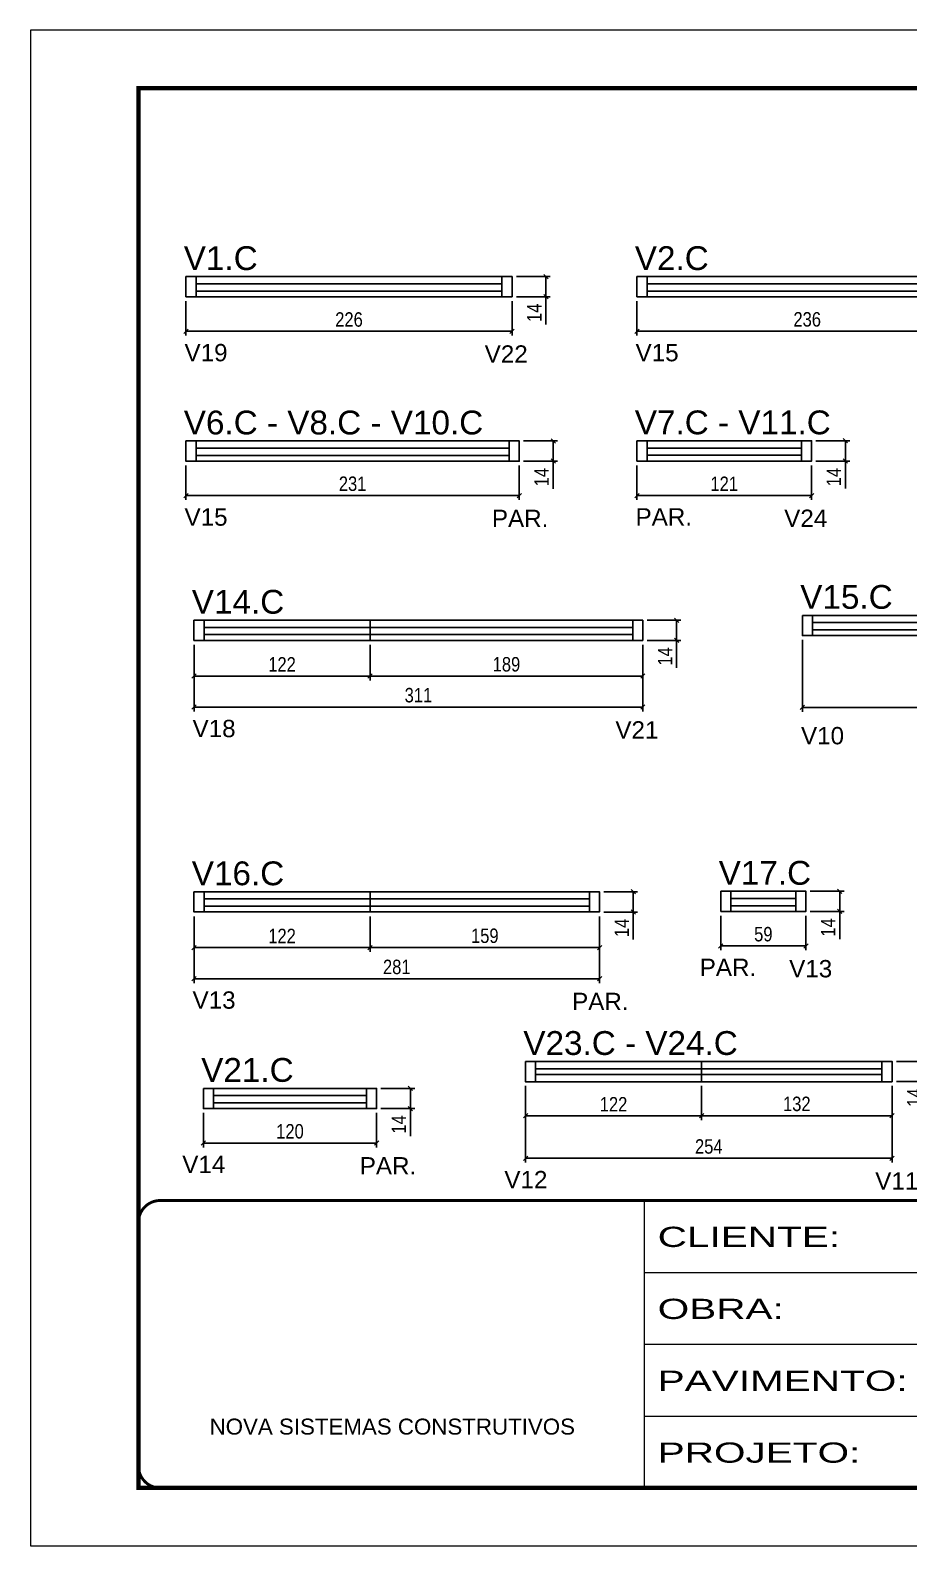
# Model space of a CAD drawing. Extents: x 2489 to 8743, y 745 to 4092.
# Drawn here: x 4088 to 4697, y 1894 to 2944 of the extents above; entities that cross this region are included whole.
import ezdxf

# ---------------------------------------------------------------- set-up
doc = ezdxf.new("R2010")
doc.units = 0
doc.linetypes.add('CONTINUO', pattern=[0])
doc.linetypes.add('DASHED', pattern=[0.75, 0.5, -0.25])
for name, color, linetype in [('5', 5, 'Continuous'), ('COTA', 241, 'Continuous'), ('NOMENCLATURA', 7, 'Continuous'), ('Painéis', 200, 'Continuous'), ('SARR_2.2x7', 40, 'Continuous'), ('SARR_EDITAR', 141, 'Continuous')]:
    doc.layers.add(name, color=color, linetype=linetype)
doc.layers.add('Folhas', color=255, linetype='Continuous', lineweight=9)
doc.layers.add('SARRAFO DE PRESSAO', color=251, linetype='DASHED', lineweight=9)
doc.styles.add('ARIAL', font='arial.ttf')
doc.styles.add('COTA TECNICA', font='techl___.ttf', dxfattribs={"height": 10})
doc.styles.add('COTA TECNICA-50', font='techl___.ttf', dxfattribs={"height": 10})
doc.styles.get("Standard").update_dxf_attribs({"font": 'arial.ttf'})
doc.styles.add('Tecnologia', font='')
doc.styles.get('Tecnologia').set_extended_font_data('Forgotten Futurist')
doc.dimstyles.new('COTA PAINEL-50', dxfattribs={"dimtxt": 10, "dimasz": 3, "dimexe": 3, "dimexo": 3, "dimgap": 3, "dimtad": 1, "dimdec": 1, "dimzin": 12, "dimdsep": 46, "dimtxsty": 'COTA TECNICA-50', "dimblk1": 'OBLIQUE', "dimblk2": 'OBLIQUE', "dimsah": 1, "dimcen": 0.9, "dimclrd": 4, "dimclre": 4, "dimclrt": 240, "dimadec": 1, "dimazin": 3, "dimtfac": 1, "dimtdec": 1, "dimtmove": 0, "dimatfit": 3, "dimfxl": 1, "dimtolj": 1, "dimtzin": 12, "dimarcsym": 0})
doc.dimstyles.new('PAINEL', dxfattribs={"dimtxt": 10, "dimasz": 3, "dimexe": 3, "dimexo": 3, "dimgap": 3, "dimtad": 1, "dimdec": 1, "dimzin": 12, "dimdsep": 46, "dimtxsty": 'COTA TECNICA', "dimblk1": 'OBLIQUE', "dimblk2": 'OBLIQUE', "dimsah": 1, "dimcen": 0.9, "dimclrd": 4, "dimclre": 4, "dimclrt": 240, "dimadec": 1, "dimazin": 3, "dimtfac": 1, "dimtdec": 1, "dimtmove": 0, "dimatfit": 3, "dimfxl": 1, "dimtolj": 1, "dimtzin": 12, "dimarcsym": 0})

# ---------------------------------------------------------------- blocks, each defined once
blk = doc.blocks.new('9999999999')
at = {"color": 30, "linetype": 'CONTINUO'}
for p, q in [((98564.6, 34230.2), (98564.6, 34429.4)), ((98564.6, 34379.6), (99584, 34379.6)), ((98564.6, 34329.8), (99488, 34329.8)), ((98564.6, 34280), (99488, 34280))]:
    blk.add_line(p, q, dxfattribs=at)
at = {"color": 30, "linetype": 'CONTINUO', "const_width": 2}
blk.add_lwpolyline([(99584, 34230.2), (99584, 34414.4, 0.414214), (99569, 34429.4), (98229, 34429.4, 0.414214), (98214, 34414.4), (98214, 34245.2, 0.414214), (98229, 34230.2), (99584, 34230.2)], format="xyb", dxfattribs=at)
at = {"layer": 'Folhas'}
blk.add_lwpolyline([(98139, 34190.2), (99624, 34190.2), (99624, 35240.2), (98139, 35240.2)], close=True, dxfattribs=at)
at = {"layer": 'Folhas', "color": 30, "const_width": 3}
blk.add_lwpolyline([(98214, 34230.2), (99584, 34230.2), (99584, 35200.2), (98214, 35200.2)], close=True, dxfattribs=at)
at = {"color": 7, "linetype": 'Continuous', "ltscale": 5, "style": 'ARIAL'}
blk.add_text('NOVA SISTEMAS CONSTRUTIVOS', height=11.059, dxfattribs=at).set_placement((98263.2, 34267.2))
at = {"layer": 'Folhas', "color": 7, "style": 'Tecnologia', "width": 1.5}
for s, p in [('CLIENTE:', (98573.7, 34397.2)), ('OBRA:', (98573.7, 34347.3)), ('PAVIMENTO:', (98573.7, 34297.5)), ('PROJETO:', (98573.7, 34247.7))]:
    blk.add_text(s, height=14, dxfattribs=at).set_placement(p)
blk = doc.blocks.new('_Oblique')
at = {"color": 0, "linetype": 'ByBlock', "lineweight": -2}
blk.add_line((-0.5, -0.5), (0.5, 0.5), dxfattribs=at)
blk = doc.blocks.new('*D108')
at = {"layer": 'COTA', "color": 4, "linetype": 'ByBlock', "lineweight": -2, "transparency": 16777216}
for p, q in [((4195.8, 2755.9), (4195.8, 2732)), ((4421.8, 2755.9), (4421.8, 2732)), ((4195.8, 2735), (4421.8, 2735))]:
    blk.add_line(p, q, dxfattribs=at)
at = {"layer": 'Defpoints', "color": 0, "linetype": 'ByBlock', "transparency": 16777216}
for p in [(4195.8, 2758.9), (4421.8, 2758.9), (4421.8, 2735)]:
    blk.add_point(p, dxfattribs=at)
at = {"layer": 'COTA', "color": 4, "linetype": 'ByBlock', "lineweight": -2, "transparency": 16777216, "xscale": 3, "yscale": 3, "zscale": 3, "rotation": 180}
blk.add_blockref('_Oblique', (4195.8, 2735), dxfattribs=at)
at = {"layer": 'COTA', "color": 4, "linetype": 'ByBlock', "lineweight": -2, "transparency": 16777216, "xscale": 3, "yscale": 3, "zscale": 3}
blk.add_blockref('_Oblique', (4421.8, 2735), dxfattribs=at)
at = {"layer": 'COTA', "color": 240, "linetype": 'ByBlock', "transparency": 16777216, "insert": (4308.8, 2743.1), "char_height": 10, "attachment_point": 5, "style": 'COTA TECNICA-50'}
blk.add_mtext('\\A1;226', dxfattribs=at)
blk = doc.blocks.new('*D109')
at = {"layer": 'COTA', "color": 4, "lineweight": -2, "transparency": 16777216}
for p, q in [((4424.8, 2772.9), (4448.3, 2772.9)), ((4445.3, 2772.9), (4445.3, 2758.9)), ((4424.8, 2758.9), (4448.3, 2758.9)), ((4445.3, 2758.9), (4445.3, 2739.8))]:
    blk.add_line(p, q, dxfattribs=at)
at = {"layer": 'Defpoints', "color": 0, "transparency": 16777216}
for p in [(4421.8, 2772.9), (4421.8, 2758.9), (4445.3, 2758.9)]:
    blk.add_point(p, dxfattribs=at)
at = {"layer": 'COTA', "color": 4, "lineweight": -2, "transparency": 16777216, "xscale": 3, "yscale": 3, "zscale": 3}
for p, rotation in [((4445.3, 2772.9), 90), ((4445.3, 2758.9), 270)]:
    blk.add_blockref('_Oblique', p, dxfattribs=dict(at, rotation=rotation))
at = {"layer": 'COTA', "color": 240, "transparency": 16777216, "insert": (4437.2, 2747.8), "char_height": 10, "attachment_point": 5, "rotation": 90, "style": 'COTA TECNICA'}
blk.add_mtext('\\A1;14', dxfattribs=at)
blk = doc.blocks.new('*D110')
at = {"layer": 'COTA', "color": 4, "linetype": 'ByBlock', "lineweight": -2, "transparency": 16777216}
for p, q in [((4508.3, 2755.9), (4508.3, 2732)), ((4744.3, 2755.9), (4744.3, 2732)), ((4508.3, 2735), (4744.3, 2735))]:
    blk.add_line(p, q, dxfattribs=at)
at = {"layer": 'Defpoints', "color": 0, "linetype": 'ByBlock', "transparency": 16777216}
for p in [(4508.3, 2758.9), (4744.3, 2758.9), (4744.3, 2735)]:
    blk.add_point(p, dxfattribs=at)
at = {"layer": 'COTA', "color": 4, "linetype": 'ByBlock', "lineweight": -2, "transparency": 16777216, "xscale": 3, "yscale": 3, "zscale": 3, "rotation": 180}
blk.add_blockref('_Oblique', (4508.3, 2735), dxfattribs=at)
at = {"layer": 'COTA', "color": 4, "linetype": 'ByBlock', "lineweight": -2, "transparency": 16777216, "xscale": 3, "yscale": 3, "zscale": 3}
blk.add_blockref('_Oblique', (4744.3, 2735), dxfattribs=at)
at = {"layer": 'COTA', "color": 240, "linetype": 'ByBlock', "transparency": 16777216, "insert": (4626.3, 2743.2), "char_height": 10, "attachment_point": 5, "style": 'COTA TECNICA-50'}
blk.add_mtext('\\A1;236', dxfattribs=at)
blk = doc.blocks.new('*D134')
at = {"layer": 'COTA', "color": 4, "linetype": 'ByBlock', "lineweight": -2, "transparency": 16777216}
for p, q in [((4195.8, 2642), (4195.8, 2618.1)), ((4426.8, 2642), (4426.8, 2618.1)), ((4195.8, 2621.1), (4426.8, 2621.1))]:
    blk.add_line(p, q, dxfattribs=at)
at = {"layer": 'Defpoints', "color": 0, "linetype": 'ByBlock', "transparency": 16777216}
for p in [(4195.8, 2645), (4426.8, 2645), (4426.8, 2621.1)]:
    blk.add_point(p, dxfattribs=at)
at = {"layer": 'COTA', "color": 4, "linetype": 'ByBlock', "lineweight": -2, "transparency": 16777216, "xscale": 3, "yscale": 3, "zscale": 3, "rotation": 180}
blk.add_blockref('_Oblique', (4195.8, 2621.1), dxfattribs=at)
at = {"layer": 'COTA', "color": 4, "linetype": 'ByBlock', "lineweight": -2, "transparency": 16777216, "xscale": 3, "yscale": 3, "zscale": 3}
blk.add_blockref('_Oblique', (4426.8, 2621.1), dxfattribs=at)
at = {"layer": 'COTA', "color": 240, "linetype": 'ByBlock', "transparency": 16777216, "insert": (4311.3, 2629.3), "char_height": 10, "attachment_point": 5, "style": 'COTA TECNICA-50'}
blk.add_mtext('\\A1;231', dxfattribs=at)
blk = doc.blocks.new('*D135')
at = {"layer": 'COTA', "color": 4, "lineweight": -2, "transparency": 16777216}
for p, q in [((4429.8, 2659), (4453.3, 2659)), ((4450.3, 2659), (4450.3, 2645)), ((4429.8, 2645), (4453.3, 2645)), ((4450.3, 2645), (4450.3, 2625.9))]:
    blk.add_line(p, q, dxfattribs=at)
at = {"layer": 'Defpoints', "color": 0, "transparency": 16777216}
for p in [(4426.8, 2659), (4426.8, 2645), (4450.3, 2645)]:
    blk.add_point(p, dxfattribs=at)
at = {"layer": 'COTA', "color": 4, "lineweight": -2, "transparency": 16777216, "xscale": 3, "yscale": 3, "zscale": 3}
for p, rotation in [((4450.3, 2659), 90), ((4450.3, 2645), 270)]:
    blk.add_blockref('_Oblique', p, dxfattribs=dict(at, rotation=rotation))
at = {"layer": 'COTA', "color": 240, "transparency": 16777216, "insert": (4442.2, 2633.9), "char_height": 10, "attachment_point": 5, "rotation": 90, "style": 'COTA TECNICA'}
blk.add_mtext('\\A1;14', dxfattribs=at)
blk = doc.blocks.new('*D136')
at = {"layer": 'COTA', "color": 4, "linetype": 'ByBlock', "lineweight": -2, "transparency": 16777216}
for p, q in [((4508.3, 2642.1), (4508.3, 2618.2)), ((4629.3, 2642.1), (4629.3, 2618.2)), ((4508.3, 2621.2), (4629.3, 2621.2))]:
    blk.add_line(p, q, dxfattribs=at)
at = {"layer": 'Defpoints', "color": 0, "linetype": 'ByBlock', "transparency": 16777216}
for p in [(4508.3, 2645.1), (4629.3, 2645.1), (4629.3, 2621.2)]:
    blk.add_point(p, dxfattribs=at)
at = {"layer": 'COTA', "color": 4, "linetype": 'ByBlock', "lineweight": -2, "transparency": 16777216, "xscale": 3, "yscale": 3, "zscale": 3, "rotation": 180}
blk.add_blockref('_Oblique', (4508.3, 2621.2), dxfattribs=at)
at = {"layer": 'COTA', "color": 4, "linetype": 'ByBlock', "lineweight": -2, "transparency": 16777216, "xscale": 3, "yscale": 3, "zscale": 3}
blk.add_blockref('_Oblique', (4629.3, 2621.2), dxfattribs=at)
at = {"layer": 'COTA', "color": 240, "linetype": 'ByBlock', "transparency": 16777216, "insert": (4568.8, 2629.3), "char_height": 10, "attachment_point": 5, "style": 'COTA TECNICA-50'}
blk.add_mtext('\\A1;121', dxfattribs=at)
blk = doc.blocks.new('*D137')
at = {"layer": 'COTA', "color": 4, "lineweight": -2, "transparency": 16777216}
for p, q in [((4632.3, 2659.1), (4655.8, 2659.1)), ((4652.8, 2659.1), (4652.8, 2645.1)), ((4632.3, 2645.1), (4655.8, 2645.1)), ((4652.8, 2645.1), (4652.8, 2626))]:
    blk.add_line(p, q, dxfattribs=at)
at = {"layer": 'Defpoints', "color": 0, "transparency": 16777216}
for p in [(4629.3, 2659.1), (4629.3, 2645.1), (4652.8, 2645.1)]:
    blk.add_point(p, dxfattribs=at)
at = {"layer": 'COTA', "color": 4, "lineweight": -2, "transparency": 16777216, "xscale": 3, "yscale": 3, "zscale": 3}
for p, rotation in [((4652.8, 2659.1), 90), ((4652.8, 2645.1), 270)]:
    blk.add_blockref('_Oblique', p, dxfattribs=dict(at, rotation=rotation))
at = {"layer": 'COTA', "color": 240, "transparency": 16777216, "insert": (4644.7, 2634), "char_height": 10, "attachment_point": 5, "rotation": 90, "style": 'COTA TECNICA'}
blk.add_mtext('\\A1;14', dxfattribs=at)
blk = doc.blocks.new('*D142')
at = {"layer": 'COTA', "color": 4, "linetype": 'ByBlock', "lineweight": -2, "transparency": 16777216}
for p, q in [((4201.4, 2517.8), (4201.4, 2471.6)), ((4512.4, 2517.8), (4512.4, 2471.6)), ((4201.4, 2474.6), (4512.4, 2474.6))]:
    blk.add_line(p, q, dxfattribs=at)
at = {"layer": 'Defpoints', "color": 0, "linetype": 'ByBlock', "transparency": 16777216}
for p in [(4201.4, 2520.8), (4512.4, 2520.8), (4512.4, 2474.6)]:
    blk.add_point(p, dxfattribs=at)
at = {"layer": 'COTA', "color": 4, "linetype": 'ByBlock', "lineweight": -2, "transparency": 16777216, "xscale": 3, "yscale": 3, "zscale": 3, "rotation": 180}
blk.add_blockref('_Oblique', (4201.4, 2474.6), dxfattribs=at)
at = {"layer": 'COTA', "color": 4, "linetype": 'ByBlock', "lineweight": -2, "transparency": 16777216, "xscale": 3, "yscale": 3, "zscale": 3}
blk.add_blockref('_Oblique', (4512.4, 2474.6), dxfattribs=at)
at = {"layer": 'COTA', "color": 240, "linetype": 'ByBlock', "transparency": 16777216, "insert": (4356.9, 2482.8), "char_height": 10, "attachment_point": 5, "style": 'COTA TECNICA-50'}
blk.add_mtext('\\A1;311', dxfattribs=at)
blk = doc.blocks.new('*D143')
at = {"layer": 'COTA', "color": 4, "lineweight": -2, "transparency": 16777216}
for p, q in [((4515.4, 2534.8), (4538.8, 2534.8)), ((4535.8, 2534.8), (4535.8, 2520.8)), ((4515.4, 2520.8), (4538.8, 2520.8)), ((4535.8, 2520.8), (4535.8, 2501.7))]:
    blk.add_line(p, q, dxfattribs=at)
at = {"layer": 'Defpoints', "color": 0, "transparency": 16777216}
for p in [(4512.4, 2534.8), (4512.4, 2520.8), (4535.8, 2520.8)]:
    blk.add_point(p, dxfattribs=at)
at = {"layer": 'COTA', "color": 4, "lineweight": -2, "transparency": 16777216, "xscale": 3, "yscale": 3, "zscale": 3}
for p, rotation in [((4535.8, 2534.8), 90), ((4535.8, 2520.8), 270)]:
    blk.add_blockref('_Oblique', p, dxfattribs=dict(at, rotation=rotation))
at = {"layer": 'COTA', "color": 240, "transparency": 16777216, "insert": (4527.8, 2509.7), "char_height": 10, "attachment_point": 5, "rotation": 90, "style": 'COTA TECNICA'}
blk.add_mtext('\\A1;14', dxfattribs=at)
blk = doc.blocks.new('*D28')
at = {"layer": 'Defpoints', "color": 0, "transparency": 16777216}
for p in [(4201.4, 2520.8), (4323.4, 2520.8), (4323.4, 2496.1)]:
    blk.add_point(p, dxfattribs=at)
at = {"layer": 'Painéis', "color": 4, "lineweight": -2, "transparency": 16777216}
for p, q in [((4201.4, 2517.8), (4201.4, 2493.1)), ((4323.4, 2517.8), (4323.4, 2493.1)), ((4201.4, 2496.1), (4323.4, 2496.1))]:
    blk.add_line(p, q, dxfattribs=at)
at = {"layer": 'Painéis', "color": 4, "lineweight": -2, "transparency": 16777216, "xscale": 3, "yscale": 3, "zscale": 3, "rotation": 180}
blk.add_blockref('_Oblique', (4201.4, 2496.1), dxfattribs=at)
at = {"layer": 'Painéis', "color": 4, "lineweight": -2, "transparency": 16777216, "xscale": 3, "yscale": 3, "zscale": 3}
blk.add_blockref('_Oblique', (4323.4, 2496.1), dxfattribs=at)
at = {"layer": 'Painéis', "color": 240, "transparency": 16777216, "insert": (4262.4, 2504.2), "char_height": 10, "attachment_point": 5, "style": 'COTA TECNICA'}
blk.add_mtext('\\A1;122', dxfattribs=at)
blk = doc.blocks.new('*D29')
at = {"layer": 'Defpoints', "color": 0, "transparency": 16777216}
for p in [(4323.4, 2520.8), (4512.4, 2520.8), (4512.4, 2496.1)]:
    blk.add_point(p, dxfattribs=at)
at = {"layer": 'Painéis', "color": 4, "lineweight": -2, "transparency": 16777216}
for p, q in [((4323.4, 2517.8), (4323.4, 2493.1)), ((4512.4, 2517.8), (4512.4, 2493.1)), ((4323.4, 2496.1), (4512.4, 2496.1))]:
    blk.add_line(p, q, dxfattribs=at)
at = {"layer": 'Painéis', "color": 4, "lineweight": -2, "transparency": 16777216, "xscale": 3, "yscale": 3, "zscale": 3, "rotation": 180}
blk.add_blockref('_Oblique', (4323.4, 2496.1), dxfattribs=at)
at = {"layer": 'Painéis', "color": 4, "lineweight": -2, "transparency": 16777216, "xscale": 3, "yscale": 3, "zscale": 3}
blk.add_blockref('_Oblique', (4512.4, 2496.1), dxfattribs=at)
at = {"layer": 'Painéis', "color": 240, "transparency": 16777216, "insert": (4417.9, 2504.2), "char_height": 10, "attachment_point": 5, "style": 'COTA TECNICA'}
blk.add_mtext('\\A1;189', dxfattribs=at)
blk = doc.blocks.new('*D30')
at = {"layer": 'Defpoints', "color": 0, "transparency": 16777216}
for p in [(4623, 2524.2), (4867, 2524.2), (4867, 2474.4)]:
    blk.add_point(p, dxfattribs=at)
at = {"layer": 'Painéis', "color": 4, "lineweight": -2, "transparency": 16777216}
for p, q in [((4623, 2521.2), (4623, 2471.4)), ((4867, 2521.2), (4867, 2471.4)), ((4623, 2474.4), (4867, 2474.4))]:
    blk.add_line(p, q, dxfattribs=at)
at = {"layer": 'Painéis', "color": 4, "lineweight": -2, "transparency": 16777216, "xscale": 3, "yscale": 3, "zscale": 3, "rotation": 180}
blk.add_blockref('_Oblique', (4623, 2474.4), dxfattribs=at)
at = {"layer": 'Painéis', "color": 4, "lineweight": -2, "transparency": 16777216, "xscale": 3, "yscale": 3, "zscale": 3}
blk.add_blockref('_Oblique', (4867, 2474.4), dxfattribs=at)
at = {"layer": 'Painéis', "color": 240, "transparency": 16777216, "insert": (4745, 2482.5), "char_height": 10, "attachment_point": 5, "style": 'COTA TECNICA'}
blk.add_mtext('\\A1;244', dxfattribs=at)
blk = doc.blocks.new('*D93')
at = {"layer": 'COTA', "color": 4, "linetype": 'ByBlock', "lineweight": -2, "transparency": 16777216}
for p, q in [((4201.4, 2329.6), (4201.4, 2283.4)), ((4482.4, 2329.6), (4482.4, 2283.4)), ((4201.4, 2286.4), (4482.4, 2286.4))]:
    blk.add_line(p, q, dxfattribs=at)
at = {"layer": 'Defpoints', "color": 0, "linetype": 'ByBlock', "transparency": 16777216}
for p in [(4201.4, 2332.6), (4482.4, 2332.6), (4482.4, 2286.4)]:
    blk.add_point(p, dxfattribs=at)
at = {"layer": 'COTA', "color": 4, "linetype": 'ByBlock', "lineweight": -2, "transparency": 16777216, "xscale": 3, "yscale": 3, "zscale": 3, "rotation": 180}
blk.add_blockref('_Oblique', (4201.4, 2286.4), dxfattribs=at)
at = {"layer": 'COTA', "color": 4, "linetype": 'ByBlock', "lineweight": -2, "transparency": 16777216, "xscale": 3, "yscale": 3, "zscale": 3}
blk.add_blockref('_Oblique', (4482.4, 2286.4), dxfattribs=at)
at = {"layer": 'COTA', "color": 240, "linetype": 'ByBlock', "transparency": 16777216, "insert": (4341.9, 2294.5), "char_height": 10, "attachment_point": 5, "style": 'COTA TECNICA-50'}
blk.add_mtext('\\A1;281', dxfattribs=at)
blk = doc.blocks.new('*D94')
at = {"layer": 'COTA', "color": 4, "lineweight": -2, "transparency": 16777216}
for p, q in [((4485.4, 2346.6), (4508.8, 2346.6)), ((4505.8, 2346.6), (4505.8, 2332.6)), ((4485.4, 2332.6), (4508.8, 2332.6)), ((4505.8, 2332.6), (4505.8, 2313.5))]:
    blk.add_line(p, q, dxfattribs=at)
at = {"layer": 'Defpoints', "color": 0, "transparency": 16777216}
for p in [(4482.4, 2346.6), (4482.4, 2332.6), (4505.8, 2332.6)]:
    blk.add_point(p, dxfattribs=at)
at = {"layer": 'COTA', "color": 4, "lineweight": -2, "transparency": 16777216, "xscale": 3, "yscale": 3, "zscale": 3}
for p, rotation in [((4505.8, 2346.6), 90), ((4505.8, 2332.6), 270)]:
    blk.add_blockref('_Oblique', p, dxfattribs=dict(at, rotation=rotation))
at = {"layer": 'COTA', "color": 240, "transparency": 16777216, "insert": (4497.8, 2321.6), "char_height": 10, "attachment_point": 5, "rotation": 90, "style": 'COTA TECNICA'}
blk.add_mtext('\\A1;14', dxfattribs=at)
blk = doc.blocks.new('*D10')
at = {"layer": 'Defpoints', "color": 0, "transparency": 16777216}
for p in [(4201.4, 2332.6), (4323.4, 2332.6), (4323.4, 2308)]:
    blk.add_point(p, dxfattribs=at)
at = {"layer": 'Painéis', "color": 4, "lineweight": -2, "transparency": 16777216}
for p, q in [((4201.4, 2329.6), (4201.4, 2305)), ((4323.4, 2329.6), (4323.4, 2305)), ((4201.4, 2308), (4323.4, 2308))]:
    blk.add_line(p, q, dxfattribs=at)
at = {"layer": 'Painéis', "color": 4, "lineweight": -2, "transparency": 16777216, "xscale": 3, "yscale": 3, "zscale": 3, "rotation": 180}
blk.add_blockref('_Oblique', (4201.4, 2308), dxfattribs=at)
at = {"layer": 'Painéis', "color": 4, "lineweight": -2, "transparency": 16777216, "xscale": 3, "yscale": 3, "zscale": 3}
blk.add_blockref('_Oblique', (4323.4, 2308), dxfattribs=at)
at = {"layer": 'Painéis', "color": 240, "transparency": 16777216, "insert": (4262.4, 2316), "char_height": 10, "attachment_point": 5, "style": 'COTA TECNICA'}
blk.add_mtext('\\A1;122', dxfattribs=at)
blk = doc.blocks.new('*D11')
at = {"layer": 'Defpoints', "color": 0, "transparency": 16777216}
for p in [(4323.4, 2332.6), (4482.4, 2332.6), (4482.4, 2308)]:
    blk.add_point(p, dxfattribs=at)
at = {"layer": 'Painéis', "color": 4, "lineweight": -2, "transparency": 16777216}
for p, q in [((4323.4, 2329.6), (4323.4, 2305)), ((4482.4, 2329.6), (4482.4, 2305)), ((4323.4, 2308), (4482.4, 2308))]:
    blk.add_line(p, q, dxfattribs=at)
at = {"layer": 'Painéis', "color": 4, "lineweight": -2, "transparency": 16777216, "xscale": 3, "yscale": 3, "zscale": 3, "rotation": 180}
blk.add_blockref('_Oblique', (4323.4, 2308), dxfattribs=at)
at = {"layer": 'Painéis', "color": 4, "lineweight": -2, "transparency": 16777216, "xscale": 3, "yscale": 3, "zscale": 3}
blk.add_blockref('_Oblique', (4482.4, 2308), dxfattribs=at)
at = {"layer": 'Painéis', "color": 240, "transparency": 16777216, "insert": (4402.9, 2316.1), "char_height": 10, "attachment_point": 5, "style": 'COTA TECNICA'}
blk.add_mtext('\\A1;159', dxfattribs=at)
blk = doc.blocks.new('*D95')
at = {"layer": 'COTA', "color": 4, "linetype": 'ByBlock', "lineweight": -2, "transparency": 16777216}
for p, q in [((4566.4, 2330), (4566.4, 2306.1)), ((4625.4, 2330), (4625.4, 2306.1)), ((4566.4, 2309.1), (4625.4, 2309.1))]:
    blk.add_line(p, q, dxfattribs=at)
at = {"layer": 'Defpoints', "color": 0, "linetype": 'ByBlock', "transparency": 16777216}
for p in [(4566.4, 2333), (4625.4, 2333), (4625.4, 2309.1)]:
    blk.add_point(p, dxfattribs=at)
at = {"layer": 'COTA', "color": 4, "linetype": 'ByBlock', "lineweight": -2, "transparency": 16777216, "xscale": 3, "yscale": 3, "zscale": 3, "rotation": 180}
blk.add_blockref('_Oblique', (4566.4, 2309.1), dxfattribs=at)
at = {"layer": 'COTA', "color": 4, "linetype": 'ByBlock', "lineweight": -2, "transparency": 16777216, "xscale": 3, "yscale": 3, "zscale": 3}
blk.add_blockref('_Oblique', (4625.4, 2309.1), dxfattribs=at)
at = {"layer": 'COTA', "color": 240, "linetype": 'ByBlock', "transparency": 16777216, "insert": (4595.9, 2317.2), "char_height": 10, "attachment_point": 5, "style": 'COTA TECNICA-50'}
blk.add_mtext('\\A1;59', dxfattribs=at)
blk = doc.blocks.new('*D96')
at = {"layer": 'COTA', "color": 4, "lineweight": -2, "transparency": 16777216}
for p, q in [((4628.4, 2347), (4651.9, 2347)), ((4648.9, 2347), (4648.9, 2333)), ((4628.4, 2333), (4651.9, 2333)), ((4648.9, 2333), (4648.9, 2313.9))]:
    blk.add_line(p, q, dxfattribs=at)
at = {"layer": 'Defpoints', "color": 0, "transparency": 16777216}
for p in [(4625.4, 2347), (4625.4, 2333), (4648.9, 2333)]:
    blk.add_point(p, dxfattribs=at)
at = {"layer": 'COTA', "color": 4, "lineweight": -2, "transparency": 16777216, "xscale": 3, "yscale": 3, "zscale": 3}
for p, rotation in [((4648.9, 2347), 90), ((4648.9, 2333), 270)]:
    blk.add_blockref('_Oblique', p, dxfattribs=dict(at, rotation=rotation))
at = {"layer": 'COTA', "color": 240, "transparency": 16777216, "insert": (4640.8, 2321.9), "char_height": 10, "attachment_point": 5, "rotation": 90, "style": 'COTA TECNICA'}
blk.add_mtext('\\A1;14', dxfattribs=at)
blk = doc.blocks.new('*D101')
at = {"layer": 'COTA', "color": 4, "linetype": 'ByBlock', "lineweight": -2, "transparency": 16777216}
for p, q in [((4207.9, 2193.4), (4207.9, 2169.5)), ((4327.9, 2193.4), (4327.9, 2169.5)), ((4207.9, 2172.5), (4327.9, 2172.5))]:
    blk.add_line(p, q, dxfattribs=at)
at = {"layer": 'Defpoints', "color": 0, "linetype": 'ByBlock', "transparency": 16777216}
for p in [(4207.9, 2196.4), (4327.9, 2196.4), (4327.9, 2172.5)]:
    blk.add_point(p, dxfattribs=at)
at = {"layer": 'COTA', "color": 4, "linetype": 'ByBlock', "lineweight": -2, "transparency": 16777216, "xscale": 3, "yscale": 3, "zscale": 3, "rotation": 180}
blk.add_blockref('_Oblique', (4207.9, 2172.5), dxfattribs=at)
at = {"layer": 'COTA', "color": 4, "linetype": 'ByBlock', "lineweight": -2, "transparency": 16777216, "xscale": 3, "yscale": 3, "zscale": 3}
blk.add_blockref('_Oblique', (4327.9, 2172.5), dxfattribs=at)
at = {"layer": 'COTA', "color": 240, "linetype": 'ByBlock', "transparency": 16777216, "insert": (4267.9, 2180.6), "char_height": 10, "attachment_point": 5, "style": 'COTA TECNICA-50'}
blk.add_mtext('\\A1;120', dxfattribs=at)
blk = doc.blocks.new('*D102')
at = {"layer": 'COTA', "color": 4, "lineweight": -2, "transparency": 16777216}
for p, q in [((4330.9, 2210.4), (4354.4, 2210.4)), ((4351.4, 2210.4), (4351.4, 2196.4)), ((4330.9, 2196.4), (4354.4, 2196.4)), ((4351.4, 2196.4), (4351.4, 2177.3))]:
    blk.add_line(p, q, dxfattribs=at)
at = {"layer": 'Defpoints', "color": 0, "transparency": 16777216}
for p in [(4327.9, 2210.4), (4327.9, 2196.4), (4351.4, 2196.4)]:
    blk.add_point(p, dxfattribs=at)
at = {"layer": 'COTA', "color": 4, "lineweight": -2, "transparency": 16777216, "xscale": 3, "yscale": 3, "zscale": 3}
for p, rotation in [((4351.4, 2210.4), 90), ((4351.4, 2196.4), 270)]:
    blk.add_blockref('_Oblique', p, dxfattribs=dict(at, rotation=rotation))
at = {"layer": 'COTA', "color": 240, "transparency": 16777216, "insert": (4343.3, 2185.4), "char_height": 10, "attachment_point": 5, "rotation": 90, "style": 'COTA TECNICA'}
blk.add_mtext('\\A1;14', dxfattribs=at)
blk = doc.blocks.new('*D254')
at = {"layer": 'COTA', "color": 4, "linetype": 'ByBlock', "lineweight": -2, "transparency": 16777216}
for p, q in [((4431.1, 2212.1), (4431.1, 2159)), ((4685.1, 2212.1), (4685.1, 2159)), ((4431.1, 2162), (4685.1, 2162))]:
    blk.add_line(p, q, dxfattribs=at)
at = {"layer": 'Defpoints', "color": 0, "linetype": 'ByBlock', "transparency": 16777216}
for p in [(4431.1, 2215.1), (4685.1, 2215.1), (4685.1, 2162)]:
    blk.add_point(p, dxfattribs=at)
at = {"layer": 'COTA', "color": 4, "linetype": 'ByBlock', "lineweight": -2, "transparency": 16777216, "xscale": 3, "yscale": 3, "zscale": 3, "rotation": 180}
blk.add_blockref('_Oblique', (4431.1, 2162), dxfattribs=at)
at = {"layer": 'COTA', "color": 4, "linetype": 'ByBlock', "lineweight": -2, "transparency": 16777216, "xscale": 3, "yscale": 3, "zscale": 3}
blk.add_blockref('_Oblique', (4685.1, 2162), dxfattribs=at)
at = {"layer": 'COTA', "color": 240, "linetype": 'ByBlock', "transparency": 16777216, "insert": (4558.1, 2170.1), "char_height": 10, "attachment_point": 5, "style": 'COTA TECNICA-50'}
blk.add_mtext('\\A1;254', dxfattribs=at)
blk = doc.blocks.new('*D255')
at = {"layer": 'COTA', "color": 4, "lineweight": -2, "transparency": 16777216}
for p, q in [((4688.1, 2229.1), (4711.6, 2229.1)), ((4708.6, 2229.1), (4708.6, 2215.1)), ((4688.1, 2215.1), (4711.6, 2215.1)), ((4708.6, 2215.1), (4708.6, 2195.9))]:
    blk.add_line(p, q, dxfattribs=at)
at = {"layer": 'Defpoints', "color": 0, "transparency": 16777216}
for p in [(4685.1, 2229.1), (4685.1, 2215.1), (4708.6, 2215.1)]:
    blk.add_point(p, dxfattribs=at)
at = {"layer": 'COTA', "color": 4, "lineweight": -2, "transparency": 16777216, "xscale": 3, "yscale": 3, "zscale": 3}
for p, rotation in [((4708.6, 2229.1), 90), ((4708.6, 2215.1), 270)]:
    blk.add_blockref('_Oblique', p, dxfattribs=dict(at, rotation=rotation))
at = {"layer": 'COTA', "color": 240, "transparency": 16777216, "insert": (4700.5, 2204), "char_height": 10, "attachment_point": 5, "rotation": 90, "style": 'COTA TECNICA'}
blk.add_mtext('\\A1;14', dxfattribs=at)
blk = doc.blocks.new('*D256')
at = {"layer": 'Defpoints', "color": 0, "transparency": 16777216}
for p in [(4431.1, 2215.1), (4553.1, 2215.1), (4553.1, 2191.4)]:
    blk.add_point(p, dxfattribs=at)
at = {"layer": 'Painéis', "color": 4, "lineweight": -2, "transparency": 16777216}
for p, q in [((4431.1, 2212.1), (4431.1, 2188.4)), ((4553.1, 2212.1), (4553.1, 2188.4)), ((4431.1, 2191.4), (4553.1, 2191.4))]:
    blk.add_line(p, q, dxfattribs=at)
at = {"layer": 'Painéis', "color": 4, "lineweight": -2, "transparency": 16777216, "xscale": 3, "yscale": 3, "zscale": 3, "rotation": 180}
blk.add_blockref('_Oblique', (4431.1, 2191.4), dxfattribs=at)
at = {"layer": 'Painéis', "color": 4, "lineweight": -2, "transparency": 16777216, "xscale": 3, "yscale": 3, "zscale": 3}
blk.add_blockref('_Oblique', (4553.1, 2191.4), dxfattribs=at)
at = {"layer": 'Painéis', "color": 240, "transparency": 16777216, "insert": (4492.1, 2199.4), "char_height": 10, "attachment_point": 5, "style": 'COTA TECNICA'}
blk.add_mtext('\\A1;122', dxfattribs=at)
blk = doc.blocks.new('*D257')
at = {"layer": 'Defpoints', "color": 0, "transparency": 16777216}
for p in [(4553.1, 2215.1), (4685.1, 2215.1), (4685.1, 2191.4)]:
    blk.add_point(p, dxfattribs=at)
at = {"layer": 'Painéis', "color": 4, "lineweight": -2, "transparency": 16777216}
for p, q in [((4553.1, 2212.1), (4553.1, 2188.4)), ((4685.1, 2212.1), (4685.1, 2188.4)), ((4553.1, 2191.4), (4685.1, 2191.4))]:
    blk.add_line(p, q, dxfattribs=at)
at = {"layer": 'Painéis', "color": 4, "lineweight": -2, "transparency": 16777216, "xscale": 3, "yscale": 3, "zscale": 3, "rotation": 180}
blk.add_blockref('_Oblique', (4553.1, 2191.4), dxfattribs=at)
at = {"layer": 'Painéis', "color": 4, "lineweight": -2, "transparency": 16777216, "xscale": 3, "yscale": 3, "zscale": 3}
blk.add_blockref('_Oblique', (4685.1, 2191.4), dxfattribs=at)
at = {"layer": 'Painéis', "color": 240, "transparency": 16777216, "insert": (4619.1, 2199.6), "char_height": 10, "attachment_point": 5, "style": 'COTA TECNICA'}
blk.add_mtext('\\A1;132', dxfattribs=at)

msp = doc.modelspace()

# ---------------------------------------------------------------- linework, layer by layer
at = {"layer": 'Painéis'}
for p, q in [((4323.36, 2520.78), (4323.36, 2534.78)), ((4323.36, 2332.64), (4323.36, 2346.64)), ((4553.09, 2215.05), (4553.09, 2229.05))]:
    msp.add_line(p, q, dxfattribs=at)
at = {"layer": 'Painéis', "linetype": 'ByBlock'}
for points in [[(4195.8, 2772.89), (4195.8, 2758.89), (4421.8, 2758.89), (4421.8, 2772.89)], [(4508.34, 2772.89), (4508.34, 2758.89), (4744.34, 2758.89), (4744.34, 2772.89)], [(4195.8, 2658.99), (4195.8, 2644.99), (4426.8, 2644.99), (4426.8, 2658.99)], [(4508.34, 2659.1), (4508.34, 2645.1), (4629.34, 2645.1), (4629.34, 2659.1)], [(4201.36, 2534.78), (4201.36, 2520.78), (4512.36, 2520.78), (4512.36, 2534.78)], [(4622.97, 2538.16), (4622.97, 2524.16), (5382.97, 2524.16), (5382.97, 2538.16)], [(4201.36, 2346.64), (4201.36, 2332.64), (4482.36, 2332.64), (4482.36, 2346.64)], [(4566.45, 2346.98), (4566.45, 2332.98), (4625.45, 2332.98), (4625.45, 2346.98)], [(4431.09, 2229.05), (4431.09, 2215.05), (4685.09, 2215.05), (4685.09, 2229.05)], [(4207.9, 2210.41), (4207.9, 2196.41), (4327.9, 2196.41), (4327.9, 2210.41)]]:
    msp.add_lwpolyline(points, close=True, dxfattribs=at)
at = {"layer": 'SARR_2.2x7', "linetype": 'Continuous'}
for p, q in [((4202.8, 2772.89), (4202.8, 2758.89)), ((4414.8, 2772.89), (4414.8, 2758.89)), ((4515.34, 2772.89), (4515.34, 2758.89)), ((4202.8, 2658.99), (4202.8, 2644.99)), ((4419.8, 2658.99), (4419.8, 2644.99)), ((4515.34, 2659.1), (4515.34, 2645.1)), ((4622.34, 2659.1), (4622.34, 2645.1)), ((4208.36, 2534.78), (4208.36, 2520.78)), ((4505.36, 2534.78), (4505.36, 2520.78)), ((4629.97, 2538.16), (4629.97, 2524.16)), ((4208.36, 2346.64), (4208.36, 2332.64)), ((4475.36, 2346.64), (4475.36, 2332.64)), ((4573.45, 2346.98), (4573.45, 2332.98)), ((4618.45, 2346.98), (4618.45, 2332.98)), ((4438.09, 2229.05), (4438.09, 2215.05)), ((4678.09, 2229.05), (4678.09, 2215.05)), ((4214.9, 2210.41), (4214.9, 2196.41)), ((4320.9, 2210.41), (4320.9, 2196.41))]:
    msp.add_line(p, q, dxfattribs=at)
at = {"layer": 'SARR_EDITAR', "linetype": 'Continuous'}
for p, q in [((4202.8, 2767.89), (4414.8, 2767.89)), ((4202.8, 2762.89), (4414.8, 2762.89)), ((4515.34, 2767.89), (4737.34, 2767.89)), ((4515.34, 2762.89), (4737.34, 2762.89)), ((4202.8, 2653.99), (4419.8, 2653.99)), ((4202.8, 2648.99), (4419.8, 2648.99)), ((4515.34, 2654.1), (4622.34, 2654.1)), ((4515.34, 2649.1), (4622.34, 2649.1)), ((4629.97, 2533.16), (5110.97, 2533.16)), ((4208.36, 2529.78), (4505.36, 2529.78)), ((4208.36, 2524.78), (4505.36, 2524.78)), ((4629.97, 2528.16), (5110.97, 2528.16)), ((4208.36, 2341.64), (4475.36, 2341.64)), ((4573.45, 2341.98), (4618.45, 2341.98)), ((4208.36, 2336.64), (4475.36, 2336.64)), ((4573.45, 2336.98), (4618.45, 2336.98)), ((4438.09, 2224.05), (4678.09, 2224.05)), ((4438.09, 2220.05), (4678.09, 2220.05)), ((4214.9, 2205.41), (4320.9, 2205.41)), ((4214.9, 2200.41), (4320.9, 2200.41))]:
    msp.add_line(p, q, dxfattribs=at)

# ---------------------------------------------------------------- block references
at = {"layer": 'SARRAFO DE PRESSAO', "color": 6, "linetype": 'ByBlock'}
msp.add_blockref('9999999999', (-94051.01, -32296.67), dxfattribs=at)

# ---------------------------------------------------------------- texts
at = {"layer": '5', "linetype": 'Continuous'}
for s, p in [('V19', (4194.83, 2714.2)), ('V22', (4402.82, 2713.24)), ('V15', (4507.37, 2714.2)), ('V15', (4194.83, 2600.3)), ('PAR.', (4407.82, 2599.34)), ('PAR.', (4507.37, 2600.41)), ('V24', (4610.36, 2599.45)), ('V18', (4200.39, 2453.76)), ('V21', (4493.38, 2452.8)), ('V10', (4622, 2448.8)), ('PAR.', (4551.82, 2288.29)), ('V13', (4613.81, 2287.33)), ('V13', (4200.39, 2265.61)), ('PAR.', (4463.38, 2264.65)), ('V14', (4193.27, 2151.72)), ('PAR.', (4316.26, 2150.76)), ('V12', (4416.46, 2141.19)), ('V11', (4673.45, 2140.23))]:
    msp.add_text(s, height=12, rotation=359.99996, dxfattribs=at).set_placement(p)
at = {"layer": 'NOMENCLATURA', "linetype": 'Continuous'}
for s, p in [('V1.C', (4194.31, 2777.42)), ('V2.C', (4506.84, 2777.42)), ('V6.C - V8.C - V10.C', (4194.31, 2663.52)), ('V7.C - V11.C', (4506.84, 2663.62)), ('V14.C', (4199.86, 2539.31)), ('V15.C', (4621.47, 2542.69)), ('V16.C', (4199.86, 2351.16)), ('V17.C', (4564.95, 2351.51)), ('V23.C - V24.C', (4429.6, 2233.58)), ('V21.C', (4206.4, 2214.94))]:
    msp.add_text(s, height=16.5, dxfattribs=at).set_placement(p)

# ---------------------------------------------------------------- dimensions: what is measured, and where the dimension line sits
at = {"layer": 'COTA'}
for base, p1, p2, picture, middle in [((4445.28, 2758.89), (4421.8, 2772.89), (4421.8, 2758.89), '*D109', (4437.2, 2747.83)), ((4450.28, 2644.99), (4426.8, 2658.99), (4426.8, 2644.99), '*D135', (4442.2, 2633.93)), ((4652.82, 2645.1), (4629.34, 2659.1), (4629.34, 2645.1), '*D137', (4644.74, 2634.04)), ((4535.83, 2520.78), (4512.36, 2534.78), (4512.36, 2520.78), '*D143', (4527.76, 2509.72)), ((4505.83, 2332.64), (4482.36, 2346.64), (4482.36, 2332.64), '*D94', (4497.76, 2321.58)), ((4648.92, 2332.98), (4625.45, 2346.98), (4625.45, 2332.98), '*D96', (4640.85, 2321.92)), ((4708.57, 2215.05), (4685.09, 2229.05), (4685.09, 2215.05), '*D255', (4700.49, 2203.99)), ((4351.37, 2196.41), (4327.9, 2210.41), (4327.9, 2196.41), '*D102', (4343.3, 2185.35))]:
    dim = msp.add_linear_dim(base=base, p1=p1, p2=p2, angle=90, dimstyle='PAINEL', dxfattribs=at)
    dim.commit()
    dim.dimension.update_dxf_attribs({"geometry": picture, "text_midpoint": middle})
at = {"layer": 'COTA', "color": 1, "linetype": 'ByBlock'}
for base, p1, p2, picture, middle in [((4421.8, 2735.01), (4195.8, 2758.89), (4421.8, 2758.89), '*D108', (4308.8, 2743.12)), ((4744.34, 2735.01), (4508.34, 2758.89), (4744.34, 2758.89), '*D110', (4626.34, 2743.23)), ((4426.8, 2621.11), (4195.8, 2644.99), (4426.8, 2644.99), '*D134', (4311.3, 2629.33)), ((4629.34, 2621.22), (4508.34, 2645.1), (4629.34, 2645.1), '*D136', (4568.84, 2629.28)), ((4512.36, 2474.57), (4201.36, 2520.78), (4512.36, 2520.78), '*D142', (4356.86, 2482.79)), ((4482.36, 2286.42), (4201.36, 2332.64), (4482.36, 2332.64), '*D93', (4341.86, 2294.52)), ((4625.45, 2309.1), (4566.45, 2332.98), (4625.45, 2332.98), '*D95', (4595.95, 2317.24)), ((4685.09, 2162), (4431.09, 2215.05), (4685.09, 2215.05), '*D254', (4558.09, 2170.11)), ((4327.9, 2172.53), (4207.9, 2196.41), (4327.9, 2196.41), '*D101', (4267.9, 2180.63))]:
    dim = msp.add_linear_dim(base=base, p1=p1, p2=p2, dimstyle='COTA PAINEL-50', override={"dimarcsym": 1}, dxfattribs=at)
    dim.commit()
    dim.dimension.update_dxf_attribs({"geometry": picture, "text_midpoint": middle})
at = {"layer": 'Painéis'}
for base, p1, p2, picture, middle in [((4323.36, 2496.12), (4201.36, 2520.78), (4323.36, 2520.78), '*D28', (4262.36, 2504.17)), ((4512.36, 2496.12), (4323.36, 2520.78), (4512.36, 2520.78), '*D29', (4417.86, 2504.22)), ((4866.97, 2474.4), (4622.97, 2524.16), (4866.97, 2524.16), '*D30', (4744.97, 2482.47)), ((4323.36, 2307.97), (4201.36, 2332.64), (4323.36, 2332.64), '*D10', (4262.36, 2316.03)), ((4482.36, 2307.97), (4323.36, 2332.64), (4482.36, 2332.64), '*D11', (4402.86, 2316.11)), ((4553.09, 2191.37), (4431.09, 2215.05), (4553.09, 2215.05), '*D256', (4492.09, 2199.42)), ((4685.09, 2191.37), (4553.09, 2215.05), (4685.09, 2215.05), '*D257', (4619.09, 2199.58))]:
    dim = msp.add_linear_dim(base=base, p1=p1, p2=p2, dimstyle='PAINEL', dxfattribs=at)
    dim.commit()
    dim.dimension.update_dxf_attribs({"geometry": picture, "text_midpoint": middle})

doc.saveas('drawing.dxf')
